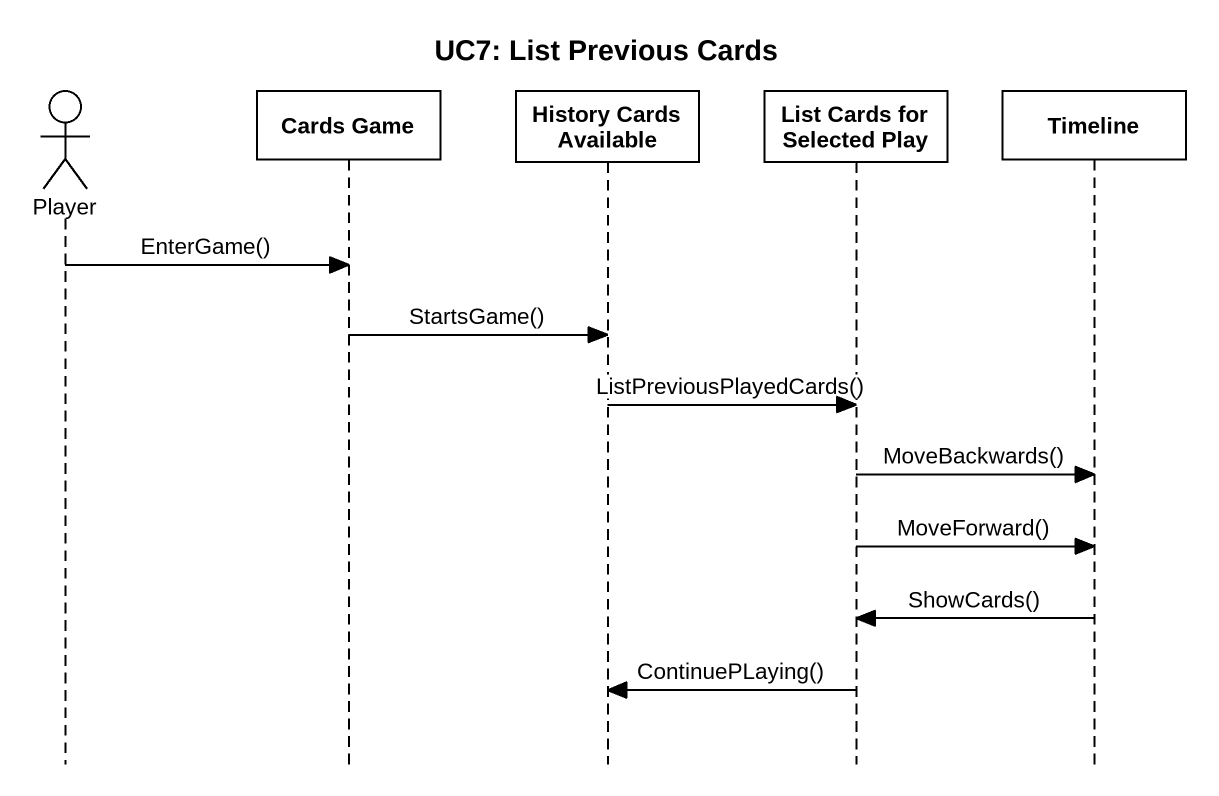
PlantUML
@startuml
title UC7: List Previous Cards
hide footbox
actor Player
participant "Cards Game" as Cards_Game
participant "History Cards Available" as History_Cards_Available
participant "List Cards for Selected Play" as List_Cards_for_Selected_Play
participant Timeline

Player -> Cards_Game : EnterGame()
Cards_Game -> History_Cards_Available : StartsGame()
History_Cards_Available -> List_Cards_for_Selected_Play : ListPreviousPlayedCards()
List_Cards_for_Selected_Play -> Timeline : MoveBackwards()
List_Cards_for_Selected_Play -> Timeline : MoveForward()
Timeline -> List_Cards_for_Selected_Play : ShowCards()
List_Cards_for_Selected_Play -> History_Cards_Available : ContinuePLaying()
@enduml
